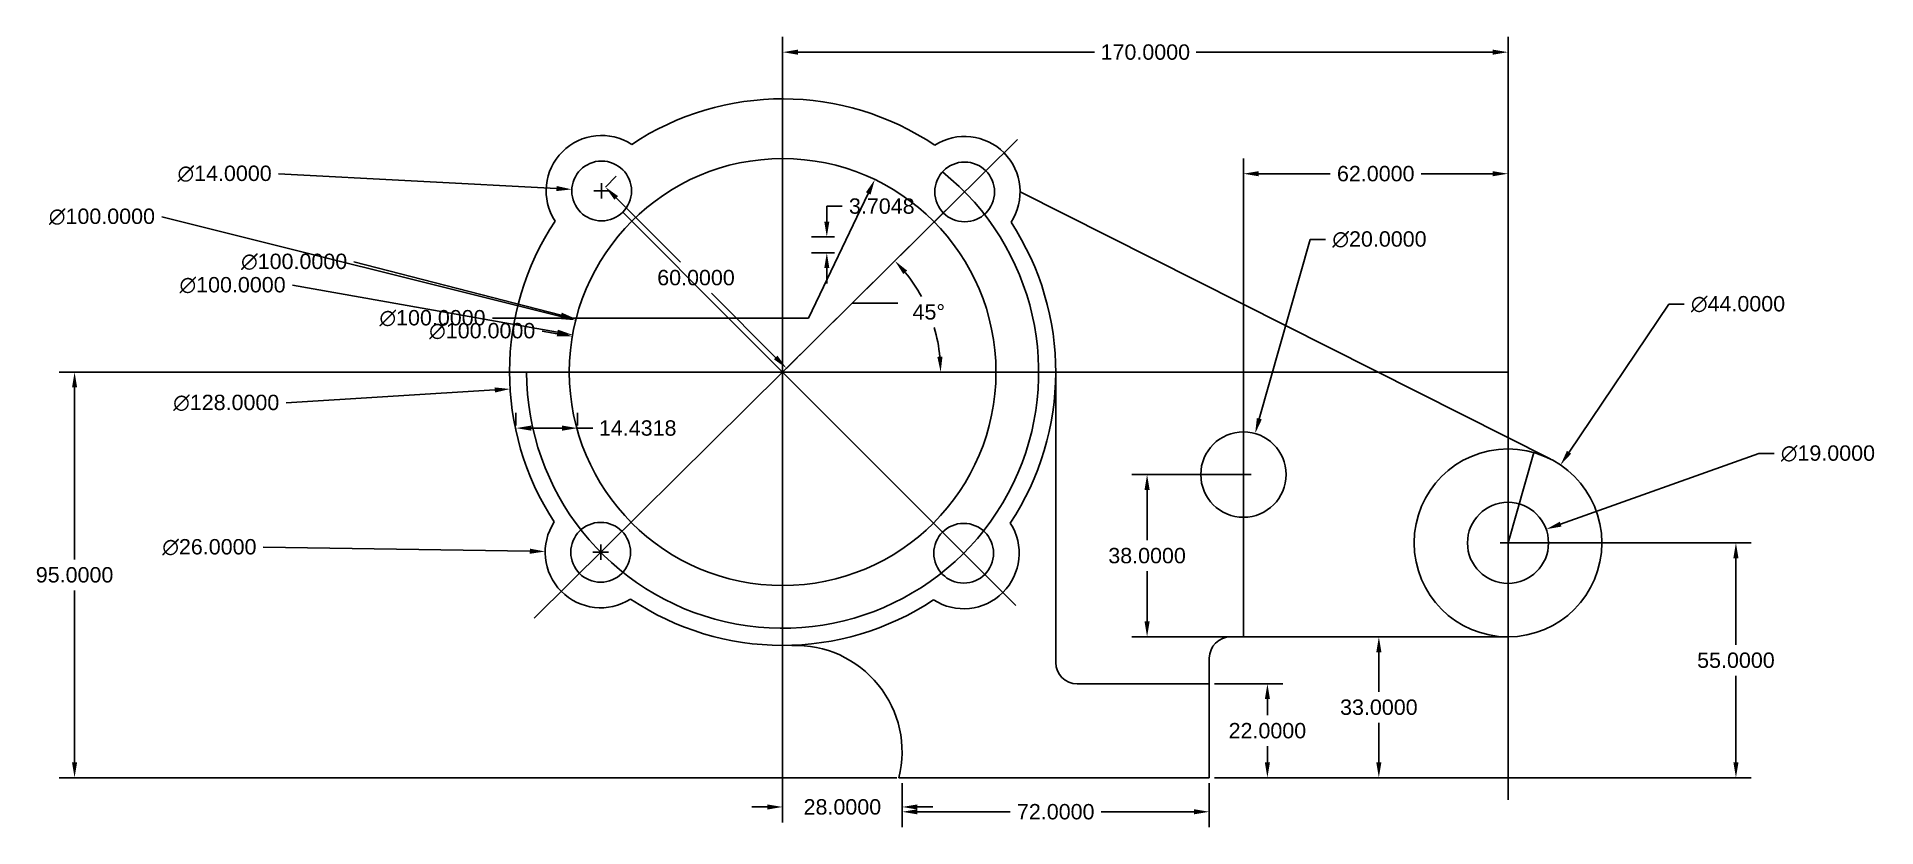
# Model space of a CAD drawing. Header units: inches. Extents: x 325 to 756, y 393 to 579.
import ezdxf

# ---------------------------------------------------------------- set-up
doc = ezdxf.new("R2010")
doc.units = ezdxf.units.IN
doc.header["$MEASUREMENT"] = 0
doc.styles.get("Standard").update_dxf_attribs({"font": 'arial.ttf'})
doc.dimstyles.get("Standard").update_dxf_attribs({"dimscale": 20, "dimtxt": 0.18, "dimasz": 0.18, "dimexe": 0.18, "dimexo": 0.0625, "dimgap": 0.09, "dimtad": 0, "dimtih": 1, "dimtoh": 1, "dimdec": 4, "dimzin": 0, "dimdsep": 46, "dimtxsty": 'Standard', "dimcen": 0.09, "dimadec": 0, "dimazin": 0, "dimtfac": 1, "dimtdec": 4, "dimtofl": 0, "dimtmove": 0, "dimatfit": 3, "dimfxl": 1, "dimtolj": 1, "dimtzin": 0, "dimarcsym": 0})

# ---------------------------------------------------------------- blocks, each defined once
blk = doc.blocks.new('*D1')
at = {"color": 0, "lineweight": -2, "transparency": 16777216}
for p, q in [((506.05, 512.62), (520.05, 541.84)), ((431.96, 512.62), (506.05, 512.62))]:
    blk.add_line(p, q, dxfattribs=at)
at = {"color": 0, "transparency": 16777216}
blk.add_solid([(519.51, 542.1), (520.6, 541.58), (521.61, 545.09)], dxfattribs=at)
at = {"layer": 'Defpoints', "color": 0, "transparency": 16777216}
for p in [(521.61, 545.09), (478.39, 454.91)]:
    blk.add_point(p, dxfattribs=at)
at = {"color": 0, "transparency": 16777216, "insert": (417.94, 512.62), "char_height": 3.6, "attachment_point": 5}
blk.add_mtext('\\A1;∅100.0000', dxfattribs=at)
blk = doc.blocks.new('*D2')
at = {"color": 0, "lineweight": -2, "transparency": 16777216}
for p, q in [((510.35, 535.26), (510.35, 538.86)), ((510.35, 538.86), (513.95, 538.86)), ((512.15, 531.66), (506.75, 531.66)), ((512.15, 527.95), (506.75, 527.95)), ((510.35, 524.35), (510.35, 520.75))]:
    blk.add_line(p, q, dxfattribs=at)
at = {"color": 0, "transparency": 16777216}
for points in [[(509.75, 535.26), (510.95, 535.26), (510.35, 531.66)], [(509.75, 524.35), (510.95, 524.35), (510.35, 527.95)]]:
    blk.add_solid(points, dxfattribs=at)
at = {"layer": 'Defpoints', "color": 0, "transparency": 16777216}
for p in [(510.35, 531.66), (513.4, 531.66), (513.4, 527.95)]:
    blk.add_point(p, dxfattribs=at)
at = {"color": 0, "transparency": 16777216, "insert": (523.23, 538.86), "char_height": 3.6, "attachment_point": 5}
blk.add_mtext('\\A1;3.7048', dxfattribs=at)
blk = doc.blocks.new('*D3')
at = {"color": 0, "lineweight": -2, "transparency": 16777216}
for p, q in [((399.53, 525.82), (448.09, 513.34)), ((500, 498.2), (500, 501.8)), ((498.2, 500), (501.8, 500))]:
    blk.add_line(p, q, dxfattribs=at)
at = {"color": 0, "transparency": 16777216}
blk.add_solid([(448.24, 513.92), (447.94, 512.76), (451.57, 512.44)], dxfattribs=at)
at = {"layer": 'Defpoints', "color": 0, "transparency": 16777216}
for p in [(451.57, 512.44), (548.43, 487.56)]:
    blk.add_point(p, dxfattribs=at)
at = {"color": 0, "transparency": 16777216, "insert": (385.51, 525.82), "char_height": 3.6, "attachment_point": 5}
blk.add_mtext('\\A1;∅100.0000', dxfattribs=at)
blk = doc.blocks.new('*D4')
at = {"color": 0, "lineweight": -2, "transparency": 16777216}
for p, q in [((354.48, 536.38), (448, 513)), ((500, 498.2), (500, 501.8)), ((498.2, 500), (501.8, 500))]:
    blk.add_line(p, q, dxfattribs=at)
at = {"color": 0, "transparency": 16777216}
blk.add_solid([(448.15, 513.58), (447.85, 512.42), (451.49, 512.13)], dxfattribs=at)
at = {"layer": 'Defpoints', "color": 0, "transparency": 16777216}
for p in [(451.49, 512.13), (548.51, 487.87)]:
    blk.add_point(p, dxfattribs=at)
at = {"color": 0, "transparency": 16777216, "insert": (340.46, 536.38), "char_height": 3.6, "attachment_point": 5}
blk.add_mtext('\\A1;∅100.0000', dxfattribs=at)
blk = doc.blocks.new('*D5')
at = {"color": 0, "lineweight": -2, "transparency": 16777216}
for p, q in [((443.61, 509.59), (447.16, 508.99)), ((500, 498.2), (500, 501.8)), ((498.2, 500), (501.8, 500))]:
    blk.add_line(p, q, dxfattribs=at)
at = {"color": 0, "transparency": 16777216}
blk.add_solid([(447.26, 509.58), (447.06, 508.4), (450.71, 508.38)], dxfattribs=at)
at = {"layer": 'Defpoints', "color": 0, "transparency": 16777216}
for p in [(450.71, 508.38), (549.29, 491.62)]:
    blk.add_point(p, dxfattribs=at)
at = {"color": 0, "transparency": 16777216, "insert": (429.59, 509.59), "char_height": 3.6, "attachment_point": 5}
blk.add_mtext('\\A1;∅100.0000', dxfattribs=at)
blk = doc.blocks.new('*D6')
at = {"color": 0, "lineweight": -2, "transparency": 16777216}
for p, q in [((385.1, 520.35), (447.22, 509.35)), ((500, 498.2), (500, 501.8)), ((498.2, 500), (501.8, 500))]:
    blk.add_line(p, q, dxfattribs=at)
at = {"color": 0, "transparency": 16777216}
blk.add_solid([(447.33, 509.94), (447.12, 508.76), (450.77, 508.72)], dxfattribs=at)
at = {"layer": 'Defpoints', "color": 0, "transparency": 16777216}
for p in [(450.77, 508.72), (549.23, 491.28)]:
    blk.add_point(p, dxfattribs=at)
at = {"color": 0, "transparency": 16777216, "insert": (371.08, 520.35), "char_height": 3.6, "attachment_point": 5}
blk.add_mtext('\\A1;∅100.0000', dxfattribs=at)
blk = doc.blocks.new('*D8')
at = {"color": 0, "lineweight": -2, "transparency": 16777216}
for p, q in [((500, 498.2), (500, 501.8)), ((383.62, 492.78), (432.53, 495.81)), ((498.2, 500), (501.8, 500))]:
    blk.add_line(p, q, dxfattribs=at)
at = {"color": 0, "transparency": 16777216}
blk.add_solid([(432.49, 496.41), (432.57, 495.21), (436.12, 496.04)], dxfattribs=at)
at = {"layer": 'Defpoints', "color": 0, "transparency": 16777216}
for p in [(563.88, 503.96), (436.12, 496.04)]:
    blk.add_point(p, dxfattribs=at)
at = {"color": 0, "transparency": 16777216, "insert": (369.59, 492.78), "char_height": 3.6, "attachment_point": 5}
blk.add_mtext('\\A1;∅128.0000', dxfattribs=at)
blk = doc.blocks.new('*D9')
at = {"color": 0, "lineweight": -2, "transparency": 16777216}
for p, q in [((381.83, 546.44), (446.99, 542.99)), ((457.57, 540.63), (457.57, 544.23)), ((455.77, 542.43), (459.37, 542.43))]:
    blk.add_line(p, q, dxfattribs=at)
at = {"color": 0, "transparency": 16777216}
blk.add_solid([(447.02, 543.59), (446.96, 542.39), (450.58, 542.8)], dxfattribs=at)
at = {"layer": 'Defpoints', "color": 0, "transparency": 16777216}
for p in [(450.58, 542.8), (464.56, 542.06)]:
    blk.add_point(p, dxfattribs=at)
at = {"color": 0, "transparency": 16777216, "insert": (369.21, 546.44), "char_height": 3.6, "attachment_point": 5}
blk.add_mtext('\\A1;∅14.0000', dxfattribs=at)
blk = doc.blocks.new('*D11')
at = {"color": 0, "lineweight": -2, "transparency": 16777216}
for p, q in [((728.76, 480.92), (682.34, 464.39)), ((732.36, 480.92), (728.76, 480.92)), ((670, 458.2), (670, 461.8)), ((668.2, 460), (671.8, 460))]:
    blk.add_line(p, q, dxfattribs=at)
at = {"color": 0, "transparency": 16777216}
blk.add_solid([(682.14, 464.96), (682.54, 463.83), (678.95, 463.19)], dxfattribs=at)
at = {"layer": 'Defpoints', "color": 0, "transparency": 16777216}
for p in [(678.95, 463.19), (661.05, 456.81)]:
    blk.add_point(p, dxfattribs=at)
at = {"color": 0, "transparency": 16777216, "insert": (744.98, 480.92), "char_height": 3.6, "attachment_point": 5}
blk.add_mtext('\\A1;∅19.0000', dxfattribs=at)
blk = doc.blocks.new('*D12')
at = {"color": 0, "lineweight": -2, "transparency": 16777216}
for p, q in [((707.69, 515.9), (684.31, 481.23)), ((711.29, 515.9), (707.69, 515.9)), ((670, 458.2), (670, 461.8)), ((668.2, 460), (671.8, 460))]:
    blk.add_line(p, q, dxfattribs=at)
at = {"color": 0, "transparency": 16777216}
blk.add_solid([(683.81, 481.56), (684.81, 480.89), (682.3, 478.24)], dxfattribs=at)
at = {"layer": 'Defpoints', "color": 0, "transparency": 16777216}
for p in [(682.3, 478.24), (657.7, 441.76)]:
    blk.add_point(p, dxfattribs=at)
at = {"color": 0, "transparency": 16777216, "insert": (723.91, 515.9), "char_height": 3.6, "attachment_point": 5}
blk.add_mtext('\\A1;∅44.0000', dxfattribs=at)
blk = doc.blocks.new('*D13')
at = {"color": 0, "lineweight": -2, "transparency": 16777216}
for p, q in [((528, 403.75), (528, 393.42)), ((600, 403.75), (600, 393.42)), ((531.6, 397.02), (553.35, 397.02)), ((596.4, 397.02), (574.65, 397.02))]:
    blk.add_line(p, q, dxfattribs=at)
at = {"color": 0, "transparency": 16777216}
for points in [[(531.6, 397.62), (531.6, 396.42), (528, 397.02)], [(596.4, 397.62), (596.4, 396.42), (600, 397.02)]]:
    blk.add_solid(points, dxfattribs=at)
at = {"layer": 'Defpoints', "color": 0, "transparency": 16777216}
for p in [(528, 405), (600, 405), (600, 397.02)]:
    blk.add_point(p, dxfattribs=at)
at = {"color": 0, "transparency": 16777216, "insert": (564, 397.02), "char_height": 3.6, "attachment_point": 5}
blk.add_mtext('\\A1;72.0000', dxfattribs=at)
blk = doc.blocks.new('*D14')
at = {"color": 0, "lineweight": -2, "transparency": 16777216}
for p, q in [((378.27, 458.98), (440.75, 458.05)), ((455.55, 457.8), (459.15, 457.8)), ((457.35, 456), (457.35, 459.6))]:
    blk.add_line(p, q, dxfattribs=at)
at = {"color": 0, "transparency": 16777216}
blk.add_solid([(440.76, 458.65), (440.74, 457.45), (444.35, 457.99)], dxfattribs=at)
at = {"layer": 'Defpoints', "color": 0, "transparency": 16777216}
for p in [(444.35, 457.99), (470.35, 457.61)]:
    blk.add_point(p, dxfattribs=at)
at = {"color": 0, "transparency": 16777216, "insert": (365.65, 458.98), "char_height": 3.6, "attachment_point": 5}
blk.add_mtext('\\A1;∅26.0000', dxfattribs=at)
blk = doc.blocks.new('*D15')
at = {"color": 0, "lineweight": -2, "transparency": 16777216}
for p, q in [((500, 498.75), (500, 394.55)), ((528, 403.75), (528, 394.55)), ((496.4, 398.15), (492.8, 398.15)), ((531.6, 398.15), (535.2, 398.15))]:
    blk.add_line(p, q, dxfattribs=at)
at = {"color": 0, "transparency": 16777216}
for points in [[(496.4, 398.75), (496.4, 397.55), (500, 398.15)], [(531.6, 398.75), (531.6, 397.55), (528, 398.15)]]:
    blk.add_solid(points, dxfattribs=at)
at = {"layer": 'Defpoints', "color": 0, "transparency": 16777216}
for p in [(500, 500), (528, 405), (528, 398.15)]:
    blk.add_point(p, dxfattribs=at)
at = {"color": 0, "transparency": 16777216, "insert": (514, 398.15), "char_height": 3.6, "attachment_point": 5}
blk.add_mtext('\\A1;28.0000', dxfattribs=at)
blk = doc.blocks.new('*D16')
at = {"color": 0, "lineweight": -2, "transparency": 16777216}
for p, q in [((498.75, 500), (330.45, 500)), ((334.05, 496.4), (334.05, 456.14)), ((334.05, 408.6), (334.05, 448.86)), ((526.75, 405), (330.45, 405))]:
    blk.add_line(p, q, dxfattribs=at)
at = {"color": 0, "transparency": 16777216}
for points in [[(333.45, 496.4), (334.65, 496.4), (334.05, 500)], [(333.45, 408.6), (334.65, 408.6), (334.05, 405)]]:
    blk.add_solid(points, dxfattribs=at)
at = {"layer": 'Defpoints', "color": 0, "transparency": 16777216}
for p in [(500, 500), (334.05, 405), (528, 405)]:
    blk.add_point(p, dxfattribs=at)
at = {"color": 0, "transparency": 16777216, "insert": (334.05, 452.5), "char_height": 3.6, "attachment_point": 5}
blk.add_mtext('\\A1;95.0000', dxfattribs=at)
blk = doc.blocks.new('*D17')
at = {"color": 0, "lineweight": -2, "transparency": 16777216}
for p, q in [((500, 501.25), (500, 578.53)), ((670, 461.25), (670, 578.53)), ((503.6, 574.93), (573.11, 574.93)), ((666.4, 574.93), (596.89, 574.93))]:
    blk.add_line(p, q, dxfattribs=at)
at = {"color": 0, "transparency": 16777216}
for points in [[(503.6, 575.53), (503.6, 574.33), (500, 574.93)], [(666.4, 575.53), (666.4, 574.33), (670, 574.93)]]:
    blk.add_solid(points, dxfattribs=at)
at = {"layer": 'Defpoints', "color": 0, "transparency": 16777216}
for p in [(670, 574.93), (500, 500), (670, 460)]:
    blk.add_point(p, dxfattribs=at)
at = {"color": 0, "transparency": 16777216, "insert": (585, 574.93), "char_height": 3.6, "attachment_point": 5}
blk.add_mtext('\\A1;170.0000', dxfattribs=at)
blk = doc.blocks.new('*D18')
at = {"color": 0, "lineweight": -2, "transparency": 16777216}
for p, q in [((608, 477.25), (608, 550.06)), ((670, 461.25), (670, 550.06)), ((611.6, 546.46), (628.33, 546.46)), ((666.4, 546.46), (649.67, 546.46))]:
    blk.add_line(p, q, dxfattribs=at)
at = {"color": 0, "transparency": 16777216}
for points in [[(611.6, 547.06), (611.6, 545.86), (608, 546.46)], [(666.4, 547.06), (666.4, 545.86), (670, 546.46)]]:
    blk.add_solid(points, dxfattribs=at)
at = {"layer": 'Defpoints', "color": 0, "transparency": 16777216}
for p in [(670, 546.46), (608, 476), (670, 460)]:
    blk.add_point(p, dxfattribs=at)
at = {"color": 0, "transparency": 16777216, "insert": (639, 546.46), "char_height": 3.6, "attachment_point": 5}
blk.add_mtext('\\A1;62.0000', dxfattribs=at)
blk = doc.blocks.new('*D19')
at = {"color": 0, "lineweight": -2, "transparency": 16777216}
for p, q in [((608.55, 476), (581.81, 476)), ((585.41, 472.4), (585.41, 460.64)), ((585.41, 441.6), (585.41, 453.36)), ((606.75, 438), (581.81, 438))]:
    blk.add_line(p, q, dxfattribs=at)
at = {"color": 0, "transparency": 16777216}
for points in [[(584.81, 472.4), (586.01, 472.4), (585.41, 476)], [(584.81, 441.6), (586.01, 441.6), (585.41, 438)]]:
    blk.add_solid(points, dxfattribs=at)
at = {"layer": 'Defpoints', "color": 0, "transparency": 16777216}
for p in [(609.8, 476), (585.41, 438), (608, 438)]:
    blk.add_point(p, dxfattribs=at)
at = {"color": 0, "transparency": 16777216, "insert": (585.41, 457), "char_height": 3.6, "attachment_point": 5}
blk.add_mtext('\\A1;38.0000', dxfattribs=at)
blk = doc.blocks.new('*D20')
at = {"color": 0, "lineweight": -2, "transparency": 16777216}
for p, q in [((601.25, 427), (617.21, 427)), ((613.61, 423.4), (613.61, 419.64)), ((613.61, 408.6), (613.61, 412.36)), ((601.25, 405), (617.21, 405))]:
    blk.add_line(p, q, dxfattribs=at)
at = {"color": 0, "transparency": 16777216}
for points in [[(613.01, 423.4), (614.21, 423.4), (613.61, 427)], [(613.01, 408.6), (614.21, 408.6), (613.61, 405)]]:
    blk.add_solid(points, dxfattribs=at)
at = {"layer": 'Defpoints', "color": 0, "transparency": 16777216}
for p in [(600, 427), (600, 405), (613.61, 405)]:
    blk.add_point(p, dxfattribs=at)
at = {"color": 0, "transparency": 16777216, "insert": (613.61, 416), "char_height": 3.6, "attachment_point": 5}
blk.add_mtext('\\A1;22.0000', dxfattribs=at)
blk = doc.blocks.new('*D21')
at = {"color": 0, "lineweight": -2, "transparency": 16777216}
for p, q in [((606.25, 438), (643.33, 438)), ((639.73, 434.4), (639.73, 425.14)), ((639.73, 408.6), (639.73, 417.86)), ((601.25, 405), (643.33, 405))]:
    blk.add_line(p, q, dxfattribs=at)
at = {"color": 0, "transparency": 16777216}
for points in [[(639.13, 434.4), (640.33, 434.4), (639.73, 438)], [(639.13, 408.6), (640.33, 408.6), (639.73, 405)]]:
    blk.add_solid(points, dxfattribs=at)
at = {"layer": 'Defpoints', "color": 0, "transparency": 16777216}
for p in [(605, 438), (600, 405), (639.73, 405)]:
    blk.add_point(p, dxfattribs=at)
at = {"color": 0, "transparency": 16777216, "insert": (639.73, 421.5), "char_height": 3.6, "attachment_point": 5}
blk.add_mtext('\\A1;33.0000', dxfattribs=at)
blk = doc.blocks.new('*D22')
at = {"color": 0, "lineweight": -2, "transparency": 16777216}
for p, q in [((671.25, 460), (727.02, 460)), ((723.42, 456.4), (723.42, 436.14)), ((723.42, 408.6), (723.42, 428.86)), ((601.25, 405), (727.02, 405))]:
    blk.add_line(p, q, dxfattribs=at)
at = {"color": 0, "transparency": 16777216}
for points in [[(722.82, 456.4), (724.02, 456.4), (723.42, 460)], [(722.82, 408.6), (724.02, 408.6), (723.42, 405)]]:
    blk.add_solid(points, dxfattribs=at)
at = {"layer": 'Defpoints', "color": 0, "transparency": 16777216}
for p in [(670, 460), (600, 405), (723.42, 405)]:
    blk.add_point(p, dxfattribs=at)
at = {"color": 0, "transparency": 16777216, "insert": (723.42, 432.5), "char_height": 3.6, "attachment_point": 5}
blk.add_mtext('\\A1;55.0000', dxfattribs=at)
blk = doc.blocks.new('*D24')
at = {"color": 0, "lineweight": -2, "transparency": 16777216}
for start, end in [(28.5717, 39.1218), (5.5722, 16.3898)]:
    blk.add_arc((500, 500), 37.03, start, end, dxfattribs=at)
at = {"color": 0, "transparency": 16777216}
for points in [[(528.28, 522.97), (529.18, 523.77), (526.32, 526.04)], [(537.46, 503.62), (536.26, 503.57), (537.03, 500)]]:
    blk.add_solid(points, dxfattribs=at)
at = {"layer": 'Defpoints', "color": 0, "transparency": 16777216}
for p in [(542.65, 542.2), (535.79, 509.52), (500, 500), (500, 500), (550, 500)]:
    blk.add_point(p, dxfattribs=at)
at = {"color": 0, "transparency": 16777216, "insert": (534.25, 514.08), "char_height": 3.6, "attachment_point": 5}
blk.add_mtext('\\A1;45°', dxfattribs=at)
blk = doc.blocks.new('*D25')
at = {"color": 0, "lineweight": -2, "transparency": 16777216}
for p, q in [((437.49, 487.52), (437.49, 490.48)), ((451.92, 487.52), (451.92, 490.48)), ((441.09, 486.88), (448.32, 486.88)), ((451.92, 486.88), (455.52, 486.88))]:
    blk.add_line(p, q, dxfattribs=at)
at = {"color": 0, "transparency": 16777216}
for points in [[(441.09, 487.48), (441.09, 486.28), (437.49, 486.88)], [(448.32, 487.48), (448.32, 486.28), (451.92, 486.88)]]:
    blk.add_solid(points, dxfattribs=at)
at = {"layer": 'Defpoints', "color": 0, "transparency": 16777216}
for p in [(437.49, 486.27), (451.92, 486.88), (451.92, 486.27)]:
    blk.add_point(p, dxfattribs=at)
at = {"color": 0, "transparency": 16777216, "insert": (466.03, 486.88), "char_height": 3.6, "attachment_point": 5}
blk.add_mtext('\\A1;14.4318', dxfattribs=at)
blk = doc.blocks.new('*D26')
at = {"color": 0, "lineweight": -2, "transparency": 16777216}
for p, q in [((458.46, 543.31), (461.02, 545.87)), ((461.02, 540.78), (476.05, 525.75)), ((498.35, 503.45), (483.32, 518.48)), ((500.88, 500.88), (503.45, 503.45))]:
    blk.add_line(p, q, dxfattribs=at)
at = {"color": 0, "transparency": 16777216}
for points in [[(461.44, 541.21), (460.59, 540.36), (458.47, 543.33)], [(498.78, 503.87), (497.93, 503.02), (500.9, 500.9)]]:
    blk.add_solid(points, dxfattribs=at)
at = {"layer": 'Defpoints', "color": 0, "transparency": 16777216}
for p in [(458.47, 543.33), (457.57, 542.43), (500, 500)]:
    blk.add_point(p, dxfattribs=at)
at = {"color": 0, "transparency": 16777216, "insert": (479.69, 522.11), "char_height": 3.6, "attachment_point": 5}
blk.add_mtext('\\A1;60.0000', dxfattribs=at)
blk = doc.blocks.new('*D27')
at = {"color": 0, "lineweight": -2, "transparency": 16777216}
for p, q in [((623.66, 531.06), (611.72, 489.08)), ((627.26, 531.06), (623.66, 531.06)), ((606.2, 476), (609.8, 476)), ((608, 474.2), (608, 477.8))]:
    blk.add_line(p, q, dxfattribs=at)
at = {"color": 0, "transparency": 16777216}
blk.add_solid([(611.14, 489.25), (612.3, 488.92), (610.74, 485.62)], dxfattribs=at)
at = {"layer": 'Defpoints', "color": 0, "transparency": 16777216}
for p in [(610.74, 485.62), (605.26, 466.38)]:
    blk.add_point(p, dxfattribs=at)
at = {"color": 0, "transparency": 16777216, "insert": (639.88, 531.06), "char_height": 3.6, "attachment_point": 5}
blk.add_mtext('\\A1;∅20.0000', dxfattribs=at)

msp = doc.modelspace()

# ---------------------------------------------------------------- linework, layer by layer
for p, q in [((500, 500), (555.03208, 554.44729)), ((500, 500), (542.65242, 542.19918)), ((679.89291, 479.6502), (555.65242, 542.19918)), ((489.06392, 510.93608), (462.52334, 537.47666)), ((516.29742, 516.12423), (526.97902, 516.12423)), ((500, 500), (489.06392, 510.93608)), ((584.85615, 500), (409.03282, 500)), ((500, 500), (441.762, 442.38086)), ((500, 500), (584.85615, 500)), ((500, 500), (554.69067, 445.30933)), ((500, 500), (500, 405)), ((500, 500), (500, 405)), ((500, 500), (670, 500)), ((500, 500), (550, 500)), ((564, 432), (564, 500)), ((670, 500), (670, 460)), ((670, 460), (676.01743, 481.16106)), ((608, 438), (608, 476)), ((670, 460), (670, 399.79227)), ((670, 460), (670, 460)), ((502.15778, 435.98581), (502.15608, 436.03633)), ((670, 438), (605, 438)), ((605, 438), (608, 438)), ((600, 427), (600, 433)), ((600, 427), (569, 427)), ((600, 405), (600, 427)), ((527.26932, 405), (528, 405)), ((528, 405), (600, 405))]:
    msp.add_line(p, q)
for centre, radius in [((500, 500), 50), ((457.57359, 542.42641), 7), ((542.65242, 542.19918), 7), ((608, 476), 10), ((670, 460), 22), ((670, 460), 9.5), ((457.34758, 457.80082), 7), ((542.42641, 457.57359), 7)]:
    msp.add_circle(centre, radius)
for centre, radius, start, end in [((500, 500), 64, 56.1497797, 123.5441747), ((457.57359, 542.42641), 13, 57.0998138, 212.9001862), ((542.65242, 542.19918), 13, 326.7937682, 122.5941406), ((500, 500), 60, 180, 51.3822588), ((500, 500), 64, 146.4558253, 213.2381292), ((500, 500), 64, 326.4558253, 33.2381292), ((457.34758, 457.80082), 13, 146.7937682, 302.5941406), ((542.42641, 457.57359), 13, 237.0998138, 32.9001862), ((500, 500), 64, 236.1497797, 303.5441747), ((503, 411), 25, 346.1134596, 91.9305874), ((605, 433), 5, 90, 180), ((569, 432), 5, 180, 270)]:
    msp.add_arc(centre, radius, start, end)

# ---------------------------------------------------------------- dimensions: what is measured, and where the dimension line sits
for base, p1, p2, picture, middle in [((670, 574.92525), (500, 500), (670, 460), '*D17', (585, 574.92525)), ((670, 546.46397), (608, 476), (670, 460), '*D18', (639, 546.46397)), ((528, 398.15469), (500, 500), (528, 405), '*D15', (514, 398.15469)), ((451.92129, 486.87699), (437.4895, 486.27275), (451.92129, 486.27275), '*D25', (466.02661, 486.87699)), ((600, 397.0164), (528, 405), (600, 405), '*D13', (564, 397.0164))]:
    dim = msp.add_linear_dim(base=base, p1=p1, p2=p2, dimstyle='Standard')
    dim.commit()
    dim.dimension.update_dxf_attribs({"geometry": picture, "text_midpoint": middle})
for p1, p2, picture, middle in [((464.56379, 542.05615), (450.58339, 542.79666), '*D9', (381.83451, 546.43813)), ((478.38928, 454.91146), (521.61072, 545.08854), '*D1', (417.94186, 512.62479)), ((548.50727, 487.87379), (451.49273, 512.12621), '*D4', (354.47819, 536.37862)), ((605.26478, 466.38134), (610.73522, 485.61866), '*D27', (639.88027, 531.05914)), ((548.42663, 487.55566), (451.57337, 512.44434), '*D3', (399.53324, 525.81726)), ((549.23389, 491.28083), (450.76611, 508.71917), '*D6', (385.09897, 520.34862)), ((657.70197, 441.75833), (682.29803, 478.24167), '*D12', (723.91062, 515.90155)), ((563.8771, 503.96443), (436.1229, 496.03557), '*D8', (383.61512, 492.77676)), ((661.05022, 456.81387), (678.94978, 463.18613), '*D11', (744.98125, 480.91789)), ((470.34614, 457.60715), (444.34902, 457.99449), '*D14', (378.27327, 458.97898))]:
    dim = msp.add_diameter_dim_2p(p1=p1, p2=p2, dimstyle='Standard')
    dim.commit()
    dim.dimension.update_dxf_attribs({"geometry": picture, "text_midpoint": middle, "dimtype": 163})
dim = msp.add_aligned_dim(p1=(500, 500), p2=(457.57359, 542.42641), distance=-1.27279, dimstyle='Standard')
dim.commit()
dim.dimension.update_dxf_attribs({"geometry": '*D26', "text_midpoint": (479.6868, 522.1132)})
dim = msp.add_angular_dim_2l(base=(535.78665, 509.52074), line1=((500, 500), (550, 500)), line2=((500, 500), (542.65242, 542.19918)), dimstyle='Standard')
dim.commit()
dim.dimension.update_dxf_attribs({"geometry": '*D24', "text_midpoint": (534.25033, 514.0799)})
for base, p1, p2, picture, middle in [((510.353917, 531.656219), (513.397004, 527.951467), (513.397004, 531.656219), '*D2', (523.228951, 538.856219)), ((334.05464, 405), (500, 500), (528, 405), '*D16', (334.05464, 452.5)), ((585.41473, 438), (609.8, 476), (608, 438), '*D19', (585.41473, 457)), ((723.41514, 405), (670, 460), (600, 405), '*D22', (723.41514, 432.5)), ((639.72617, 405), (605, 438), (600, 405), '*D21', (639.72617, 421.5)), ((613.61046, 405), (600, 427), (600, 405), '*D20', (613.61046, 416))]:
    dim = msp.add_linear_dim(base=base, p1=p1, p2=p2, angle=90, dimstyle='Standard')
    dim.commit()
    dim.dimension.update_dxf_attribs({"geometry": picture, "text_midpoint": middle})
dim = msp.add_diameter_dim_2p(p1=(549.29211, 491.61624), p2=(450.70789, 508.38376), dimstyle='Standard')
dim.commit()
dim.dimension.update_dxf_attribs({"geometry": '*D5', "text_midpoint": (429.58799, 509.59103)})

doc.saveas('drawing.dxf')
